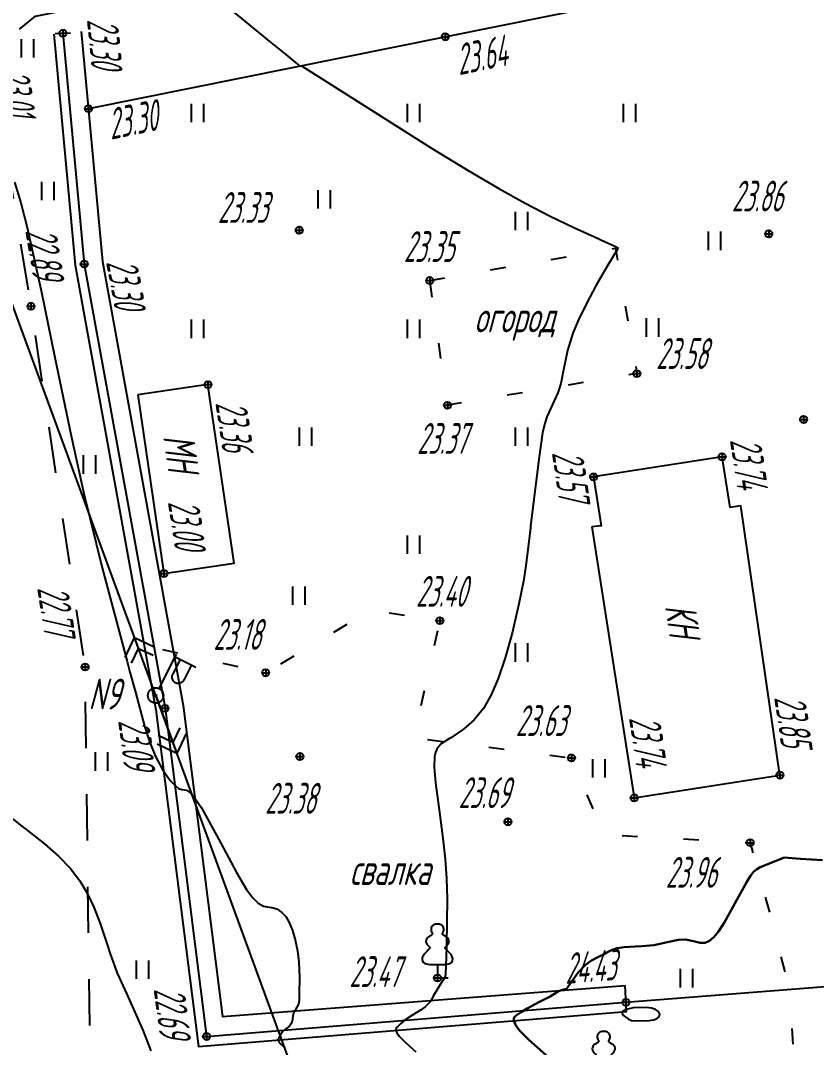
# Model space of a CAD drawing. Extents: x 1233805 to 1234355, y 654698 to 655114.
# Drawn here: x 1234226.26 to 1234252.07, y 654865.64 to 654898.95 of the extents above; entities that cross this region are included whole.
import ezdxf

# ---------------------------------------------------------------- set-up
doc = ezdxf.new("R2010")
doc.units = 0
doc.linetypes.add('ИИDash_05_15', pattern=[2, 0.5, -1.5])
doc.linetypes.add('ИИDash_15_15', pattern=[3, 1.5, -1.5])
for name, color, linetype, lineweight in [('ИИ_ГОРИЗОНТАЛИ_ОСН', 32, 'Continuous', 25), ('ИИ_ГОРИЗОНТАЛИ_УТОЛЩ', 32, 'Continuous', 30), ('ИИ_ДОРОГИ_АД', 7, 'Continuous', 25), ('ИИ_ЛЭП_ВН', 250, 'Continuous', 25), ('ИИ_ОГРАДЫ', 7, 'Continuous', 25), ('ИИ_ОТМЕТКИ', 7, 'Continuous', 25), ('ИИ_СТРОЕНИЕ', 7, 'Continuous', 25), ('ИИ_УГОДЬЯ', 7, 'Continuous', 25)]:
    doc.layers.add(name, color=color, linetype=linetype, lineweight=lineweight)
doc.styles.add('VNIPISIMPLEXCUR', font='simplex.shx', dxfattribs={"width": 0.8, "oblique": 15})
doc.styles.add('ГОСТ 2.304 КУРСИВ', font='cs_gost2304.shx', dxfattribs={"oblique": 15})
doc.linetypes.add('ИИ054741_6', pattern='A,2,-0.5,[35,3dservice.shx,S=1,R=0,X=0,Y=0],-0.5,2', length=5)
doc.linetypes.add('ИИ054751', pattern='A,2.5,[1,3dservice.shx,S=0.8,R=0,X=0,Y=0],2.5', length=5)

# ---------------------------------------------------------------- blocks, each defined once
blk = doc.blocks.new('ИИ05401')
at = {"color": 0, "linetype": 'Continuous', "lineweight": 25}
for points in [[(-0.4, 1.2), (-0.4, 0)], [(0.4, 1.2), (0.4, 0)]]:
    blk.add_lwpolyline(points, dxfattribs=at)
blk = doc.blocks.new('ИИ053881')
at = {"color": 0, "linetype": 'Continuous', "lineweight": 25}
blk.add_lwpolyline([(0, 0.875), (0.129, 0.876), (0.342, 0.878), (0.479, 0.882), (0.614, 0.891), (0.726, 0.907), (0.816, 0.94), (0.906, 1), (0.956, 1.071), (0.983, 1.151), (0.991, 1.231), (0.986, 1.295), (0.963, 1.379), (0.932, 1.445), (0.884, 1.516), (0.798, 1.61), (0.719, 1.692), (0.646, 1.766), (0.575, 1.842), (0.536, 1.889), (0.511, 1.929), (0.501, 1.967), (0.504, 1.992), (0.518, 2.017), (0.545, 2.049), (0.608, 2.115), (0.679, 2.198), (0.732, 2.29), (0.745, 2.372), (0.736, 2.444), (0.709, 2.515), (0.672, 2.575), (0.633, 2.617), (0.596, 2.646), (0.548, 2.678), (0.495, 2.709), (0.408, 2.76), (0.363, 2.789), (0.336, 2.812), (0.324, 2.831), (0.321, 2.846), (0.325, 2.865), (0.335, 2.89), (0.353, 2.928), (0.372, 2.968), (0.4, 3.034), (0.413, 3.103), (0.412, 3.19), (0.398, 3.247), (0.363, 3.319), (0.32, 3.377), (0.284, 3.414), (0.246, 3.444), (0.181, 3.476), (0.125, 3.489), (0.07, 3.496), (0, 3.5), (-0.07, 3.496), (-0.125, 3.489), (-0.181, 3.476), (-0.246, 3.444), (-0.284, 3.414), (-0.32, 3.377), (-0.363, 3.319), (-0.398, 3.247), (-0.412, 3.19), (-0.413, 3.103), (-0.4, 3.034), (-0.372, 2.968), (-0.353, 2.928), (-0.335, 2.89), (-0.325, 2.865), (-0.321, 2.846), (-0.324, 2.831), (-0.336, 2.812), (-0.363, 2.789), (-0.408, 2.76), (-0.495, 2.709), (-0.548, 2.678), (-0.596, 2.646), (-0.633, 2.617), (-0.672, 2.575), (-0.709, 2.515), (-0.736, 2.444), (-0.745, 2.372), (-0.732, 2.29), (-0.679, 2.198), (-0.608, 2.115), (-0.545, 2.049), (-0.518, 2.017), (-0.504, 1.992), (-0.501, 1.967), (-0.511, 1.929), (-0.536, 1.889), (-0.575, 1.842), (-0.646, 1.766), (-0.719, 1.692), (-0.798, 1.61), (-0.884, 1.516), (-0.932, 1.445), (-0.963, 1.379), (-0.986, 1.295), (-0.991, 1.231), (-0.983, 1.151), (-0.956, 1.071), (-0.906, 1), (-0.816, 0.94), (-0.726, 0.907), (-0.614, 0.891), (-0.479, 0.882), (-0.342, 0.878), (-0.129, 0.876)], close=True, dxfattribs=at)
blk.add_lwpolyline([(0, 0.875), (0, 0), (0.7, 0)], dxfattribs=at)
blk = doc.blocks.new('ИИ051141')
at = {"color": 0, "linetype": 'Continuous', "lineweight": 25, "flags": 128}
for points in [[(2.5, 0.75), (3.25, 0), (2.5, -0.75)], [(3, 1), (4, 0), (3, -1)], [(0, 0), (4, 0)]]:
    blk.add_lwpolyline(points, dxfattribs=at)
blk = doc.blocks.new('ИИ0511015')
at = {"linetype": 'Continuous', "lineweight": 25}
blk.add_hatch(color=0, dxfattribs=at).paths.add_polyline_path([(-0.05, 0, 1), (0.05, 0, 1)])
at = {"color": 0, "linetype": 'Continuous', "lineweight": 25, "flags": 128}
for points in [[(0, 0.5), (0, 3)], [(0, 2.806), (1.5, 2.806)], [(1.184, 2.806), (1.184, 1.706), (1.174, 1.617), (1.144, 1.532), (1.096, 1.456), (1.033, 1.393), (0.957, 1.345), (0.873, 1.316), (0.784, 1.306), (0.695, 1.316), (0.61, 1.345), (0.534, 1.393), (0.471, 1.456), (0.423, 1.532), (0.394, 1.617), (0.384, 1.706), (0.384, 2.806)]]:
    blk.add_lwpolyline(points, dxfattribs=at)
at = {"color": 0, "linetype": 'Continuous', "lineweight": 25}
for radius in [0.5, 0.05]:
    blk.add_circle((0, 0), radius, dxfattribs=at)
blk = doc.blocks.new('PICKET')
at = {"color": 0, "linetype": 'Continuous', "lineweight": 25}
for p, q in [((-0.23, 0), (0.23, 0)), ((0, 0.23), (0, -0.23))]:
    blk.add_line(p, q, dxfattribs=at)
blk.add_circle((0, 0), 0.23, dxfattribs=at)
at = {"color": 0, "linetype": 'Continuous', "style": 'VNIPISIMPLEXCUR', "oblique": 15, "width": 0.8}
blk.add_attdef('OTMETKA', (1.25, 0.3), '', height=2, dxfattribs=at)
at = {"color": 8, "linetype": 'Continuous', "style": 'VNIPISIMPLEXCUR', "oblique": 15, "width": 0.8, "flags": 1}
blk.add_attdef('NOMER', (1.25, -2.7), '', height=2, dxfattribs=at)

msp = doc.modelspace()

# ---------------------------------------------------------------- linework, layer by layer
at = {"layer": 'ИИ_ГОРИЗОНТАЛИ_ОСН', "flags": 128}
for points, elevation in [([(1234232.829, 654899.501), (1234233.542, 654898.913), (1234234.272, 654898.317), (1234234.859, 654897.842), (1234235.06, 654897.68), (1234235.183, 654897.58), (1234235.296, 654897.489), (1234235.302, 654897.484), (1234235.319, 654897.47)], 23.5), ([(1234235.377, 654897.481), (1234236.551, 654896.729), (1234239.584, 654894.81), (1234240.779, 654894.081), (1234241.777, 654893.495), (1234242.623, 654893.023), (1234243.433, 654892.601), (1234244.199, 654892.229), (1234244.995, 654891.874), (1234245.077, 654891.838), (1234245.538, 654891.629), (1234245.617, 654891.584), (1234245.634, 654891.558), (1234245.608, 654891.513), (1234245.302, 654891.012), (1234244.93, 654890.362), (1234244.611, 654889.765), (1234244.357, 654889.243), (1234244.17, 654888.801), (1234243.994, 654888.247), (1234243.868, 654887.617), (1234243.781, 654887.176), (1234243.68, 654886.873), (1234243.507, 654886.49), (1234243.328, 654886.087), (1234243.251, 654885.847), (1234243.188, 654885.574), (1234243.064, 654884.718), (1234242.801, 654882.541), (1234242.795, 654882.496), (1234242.647, 654881.262), (1234242.574, 654880.764), (1234242.424, 654880.029), (1234242.202, 654879.074), (1234241.981, 654878.273), (1234241.755, 654877.604), (1234241.525, 654877.073), (1234241.269, 654876.636), (1234240.97, 654876.265), (1234240.629, 654875.957), (1234240.21, 654875.68), (1234240.17, 654875.656), (1234239.902, 654875.481), (1234239.823, 654875.401), (1234239.763, 654875.312), (1234239.718, 654875.203), (1234239.689, 654875.073), (1234239.673, 654874.73), (1234239.716, 654874.219), (1234239.833, 654873.347), (1234239.958, 654872.423), (1234240.032, 654871.741), (1234240.075, 654871.119), (1234240.097, 654870.46), (1234240.078, 654868.963), (1234240.077, 654868.94), (1234240.065, 654868.567), (1234240.044, 654868.027), (1234240.026, 654867.93), (1234239.962, 654867.822), (1234239.943, 654867.792), (1234239.64, 654867.302), (1234239.581, 654867.164), (1234239.582, 654867.164), (1234239.562, 654867.137), (1234239.532, 654867.105), (1234239.526, 654867.098), (1234239.386, 654866.958), (1234239.233, 654866.84), (1234238.953, 654866.67), (1234238.733, 654866.537), (1234238.591, 654866.41), (1234238.526, 654866.344), (1234238.509, 654866.331), (1234238.446, 654866.267), (1234238.432, 654866.197), (1234238.465, 654866.107), (1234238.546, 654865.995), (1234238.736, 654865.802), (1234239.081, 654865.492)], 23.5), ([(1234226.069, 654893.706), (1234226.267, 654893.031), (1234226.472, 654892.236), (1234226.94, 654890.137), (1234227.376, 654888.017), (1234227.901, 654885.475), (1234228.316, 654883.605), (1234228.91, 654881.189), (1234229.715, 654878.157), (1234229.808, 654877.814), (1234229.983, 654877.163), (1234230.285, 654876.061), (1234230.454, 654875.523), (1234230.641, 654875.07), (1234230.867, 654874.652), (1234231.114, 654874.299), (1234231.233, 654874.173), (1234231.27, 654874.135), (1234231.276, 654874.129), (1234231.383, 654874.038), (1234231.488, 654874.007), (1234231.514, 654874.006), (1234231.644, 654873.981), (1234231.778, 654873.88), (1234231.939, 654873.69), (1234232.125, 654873.408), (1234232.754, 654872.26), (1234233.263, 654871.311), (1234233.593, 654870.758), (1234233.791, 654870.489), (1234233.971, 654870.311), (1234234.135, 654870.217), (1234234.323, 654870.184), (1234234.406, 654870.177), (1234234.571, 654870.127), (1234234.723, 654870.026), (1234234.859, 654869.879), (1234234.975, 654869.686), (1234235.078, 654869.434), (1234235.166, 654869.125), (1234235.237, 654868.773), (1234235.283, 654868.403), (1234235.308, 654867.921), (1234235.298, 654867.361), (1234235.295, 654867.294), (1234235.292, 654867.162), (1234235.274, 654867.035), (1234235.172, 654866.867), (1234235.157, 654866.846), (1234235.117, 654866.755), (1234235.096, 654866.649), (1234235.064, 654866.485), (1234235.027, 654866.386), (1234234.968, 654866.32), (1234234.906, 654866.277), (1234234.774, 654866.172), (1234234.693, 654866.045), (1234234.651, 654865.972), (1234234.634, 654865.949), (1234234.604, 654865.882), (1234234.649, 654865.801), (1234234.858, 654865.601)], 23), ([(1234225.66, 654873.324), (1234226.356, 654872.77), (1234226.434, 654872.712), (1234227.04, 654872.24), (1234227.494, 654871.839), (1234227.876, 654871.438), (1234228.184, 654871.037), (1234228.422, 654870.641), (1234228.642, 654870.182), (1234228.846, 654869.66), (1234229.074, 654868.972), (1234229.169, 654868.675), (1234229.398, 654868.047), (1234229.704, 654867.359), (1234229.792, 654867.167), (1234230.224, 654866.194), (1234230.489, 654865.523)], 22.5)]:
    msp.add_lwpolyline(points, dxfattribs=dict(at, elevation=elevation))
at = {"layer": 'ИИ_ГОРИЗОНТАЛИ_ОСН', "elevation": 24.5, "flags": 128}
msp.add_lwpolyline([(1234245.972, 654866.556), (1234246.07, 654866.514), (1234246.241, 654866.502), (1234246.645, 654866.507), (1234246.785, 654866.527), (1234246.887, 654866.56), (1234246.97, 654866.625), (1234246.993, 654866.711), (1234246.952, 654866.797), (1234246.857, 654866.865), (1234246.727, 654866.905), (1234246.554, 654866.928), (1234246.131, 654866.918), (1234245.861, 654866.857), (1234245.789, 654866.813), (1234245.764, 654866.762), (1234245.777, 654866.719), (1234245.816, 654866.67), (1234245.972, 654866.556)], close=True, dxfattribs=at)
at = {"layer": 'ИИ_ГОРИЗОНТАЛИ_УТОЛЩ', "elevation": 24, "flags": 128}
msp.add_lwpolyline([(1234252.27, 654871.715), (1234251.56, 654871.757), (1234251.546, 654871.758), (1234251.024, 654871.793), (1234251.024, 654871.793), (1234251.024, 654871.793), (1234250.872, 654871.736), (1234250.252, 654871.481), (1234250.123, 654871.41), (1234250.029, 654871.328), (1234249.934, 654871.204), (1234249.813, 654871.006), (1234249.546, 654870.52), (1234249.078, 654869.681), (1234248.897, 654869.401), (1234248.743, 654869.211), (1234248.602, 654869.091), (1234248.462, 654869.032), (1234248.306, 654869.029), (1234248.084, 654869.081), (1234247.824, 654869.14), (1234247.596, 654869.132), (1234247.283, 654869.06), (1234247.146, 654869.025), (1234246.799, 654868.958), (1234246.411, 654868.922), (1234246.197, 654868.912), (1234245.837, 654868.893), (1234245.611, 654868.86), (1234245.448, 654868.807), (1234245.272, 654868.711), (1234245.146, 654868.639), (1234245.022, 654868.581), (1234244.776, 654868.458), (1234244.587, 654868.321), (1234244.345, 654868.063), (1234244.077, 654867.694), (1234244.021, 654867.608), (1234243.98, 654867.548), (1234243.946, 654867.531), (1234243.916, 654867.523), (1234243.741, 654867.468), (1234243.643, 654867.413), (1234243.435, 654867.293), (1234243.095, 654867.115), (1234242.692, 654866.903), (1234242.491, 654866.777), (1234242.401, 654866.717), (1234242.391, 654866.711), (1234242.284, 654866.624), (1234242.262, 654866.573), (1234242.259, 654866.514), (1234242.312, 654866.369), (1234242.444, 654866.189), (1234242.75, 654865.88), (1234243.305, 654865.384)], dxfattribs=at)
at = {"layer": 'ИИ_ДОРОГИ_АД', "flags": 128}
msp.add_lwpolyline([(1234248.944, 654909.204), (1234249.851, 654909.396), (1234251.607, 654900.754), (1234228.462, 654896.087)], dxfattribs=at)
at = {"layer": 'ИИ_ДОРОГИ_АД', "linetype": 'ИИDash_15_15', "flags": 128}
msp.add_lwpolyline([(1234204.633, 654725.364), (1234205.33, 654727.179), (1234209.72, 654739.854), (1234214.061, 654751.783), (1234220.686, 654773.379), (1234222.108, 654788.456), (1234223.692, 654798.595), (1234223.781, 654800.56), (1234224.768, 654811.23), (1234226.095, 654823.988), (1234228.587, 654862.845), (1234228.532, 654864.461), (1234228.354, 654877.978), (1234226.599, 654889.68), (1234225.273, 654897.871), (1234226.746, 654899.093), (1234227.715, 654899.282)], dxfattribs=at)
at = {"layer": 'ИИ_ЛЭП_ВН', "flags": 128}
msp.add_lwpolyline([(1234249.351, 654825.911), (1234230.643, 654877.053), (1234219.422, 654907.631), (1234196.274, 654950.12), (1234161.978, 654934.825)], dxfattribs=at)
at = {"layer": 'ИИ_ОГРАДЫ'}
for points in [[(1234227.335, 654898.509), (1234228.027, 654891.007), (1234230.65, 654876.593), (1234232.03, 654865.67), (1234245.913, 654866.797), (1234245.866, 654867.641)], [(1234228.231, 654898.591), (1234228.919, 654891.129), (1234231.539, 654876.73), (1234232.815, 654866.637), (1234245.866, 654867.641)]]:
    msp.add_lwpolyline(points, dxfattribs=at)
at = {"layer": 'ИИ_ОГРАДЫ', "flags": 128}
msp.add_lwpolyline([(1234227.384, 654898.526), (1234227.884, 654898.546)], dxfattribs=at)
at = {"layer": 'ИИ_ОГРАДЫ', "linetype": 'ИИ054741_6'}
msp.add_lwpolyline([(1234227.634, 654898.536), (1234228.324, 654891.048), (1234230.946, 654876.638), (1234232.292, 654865.992), (1234245.895, 654867.101)], dxfattribs=at)
at = {"layer": 'ИИ_ОГРАДЫ', "linetype": 'ИИ054751', "flags": 128}
msp.add_lwpolyline([(1234245.895, 654867.101), (1234256.492, 654867.941)], dxfattribs=at)
at = {"layer": 'ИИ_СТРОЕНИЕ'}
for points in [[(1234230.061, 654886.803), (1234230.909, 654881.01), (1234233.186, 654881.343), (1234232.339, 654887.136)], [(1234244.792, 654882.519), (1234246.162, 654873.732), (1234250.888, 654874.469), (1234249.622, 654883.205), (1234249.27, 654883.155), (1234249.014, 654884.794), (1234244.844, 654884.143), (1234245.09, 654882.561)]]:
    msp.add_lwpolyline(points, close=True, dxfattribs=at)
at = {"layer": 'ИИ_УГОДЬЯ', "linetype": 'ИИDash_05_15', "flags": 128}
msp.add_lwpolyline([(1234239.533, 654890.514), (1234245.552, 654891.561), (1234246.25, 654887.494), (1234240.108, 654886.467)], close=True, dxfattribs=at)
for points in [[(1234230.867, 654878.545), (1234234.211, 654877.79), (1234237.618, 654879.824), (1234239.859, 654879.482), (1234239.015, 654875.687), (1234244.128, 654875.028), (1234245.167, 654872.543), (1234249.921, 654872.278), (1234250.571, 654869.937), (1234251.193, 654867.521)], [(1234246.691, 654857.053), (1234251.381, 654864.838), (1234251.193, 654867.521)]]:
    msp.add_lwpolyline(points, dxfattribs=at)

# ---------------------------------------------------------------- block references
at = {"layer": 'ИИ_ЛЭП_ВН'}
for name, xscale, yscale, zscale, rotation in [('ИИ051141', 0.5, 0.5, 0.5, 110.1502514737976), ('ИИ0511015', 0.5, 0.5, 0.5, 333.3818418885469), ('ИИ051141', 0.4999999999999998, 0.4999999999999998, 0.4999999999999998, 290.0930134349671)]:
    msp.add_blockref(name, (1234230.643, 654877.053), dxfattribs=dict(at, xscale=xscale, yscale=yscale, zscale=zscale, rotation=rotation))
at = {"layer": 'ИИ_ОТМЕТКИ'}
ref = msp.add_blockref('PICKET', (1234227.634, 654898.536, 23.299), dxfattribs=dict(at, xscale=0.5, yscale=0.5, zscale=0.5))
ref.add_attrib('OTMETKA', '23.30', (1234228.413, 654898.976, 23.299), dxfattribs={"layer": '0', "color": 0, "linetype": 'Continuous', "height": 1, "rotation": 275.2666, "style": 'ГОСТ 2.304 КУРСИВ', "oblique": 15, "width": 0.65})
ref = msp.add_blockref('PICKET', (1234240.034, 654898.421, 23.637), dxfattribs=dict(at, xscale=0.5, yscale=0.5, zscale=0.5))
ref.add_attrib('OTMETKA', '23.64', (1234240.479, 654897.17, 23.637), dxfattribs={"layer": '0', "color": 0, "linetype": 'Continuous', "height": 1, "rotation": 11.4008, "style": 'ГОСТ 2.304 КУРСИВ', "oblique": 15, "width": 0.65})
ref = msp.add_blockref('PICKET', (1234225.273, 654897.871, 23.014), dxfattribs=dict(at, xscale=0.5, yscale=0.5, zscale=0.5))
ref.add_attrib('OTMETKA', '23.01', (1234225.521, 654897.278, 23.014), dxfattribs={"layer": '0', "color": 0, "linetype": 'Continuous', "height": 1, "rotation": 279.1897, "style": 'ГОСТ 2.304 КУРСИВ', "oblique": 15, "width": 0.65})
ref = msp.add_blockref('PICKET', (1234228.462, 654896.087, 23.3), dxfattribs=dict(at, xscale=0.5, yscale=0.5, zscale=0.5))
ref.add_attrib('OTMETKA', '23.30', (1234229.189, 654895.08, 23.3), dxfattribs={"layer": '0', "color": 0, "linetype": 'Continuous', "height": 1, "rotation": 11.4008, "style": 'ГОСТ 2.304 КУРСИВ', "oblique": 15, "width": 0.65})
ref = msp.add_blockref('PICKET', (1234250.525, 654892.028, 23.863), dxfattribs=dict(at, xscale=0.5, yscale=0.5, zscale=0.5))
ref.add_attrib('OTMETKA', '23.86', (1234249.325, 654892.753, 23.863), dxfattribs={"layer": '0', "color": 0, "linetype": 'Continuous', "height": 1, "style": 'ГОСТ 2.304 КУРСИВ', "oblique": 15, "width": 0.65})
ref = msp.add_blockref('PICKET', (1234235.299, 654892.147, 23.335), dxfattribs=dict(at, xscale=0.5, yscale=0.5, zscale=0.5))
ref.add_attrib('OTMETKA', '23.33', (1234232.658, 654892.382, 23.335), dxfattribs={"layer": '0', "color": 0, "linetype": 'Continuous', "height": 1, "style": 'ГОСТ 2.304 КУРСИВ', "oblique": 15, "width": 0.65})
ref = msp.add_blockref('PICKET', (1234226.599, 654889.68, 22.885), dxfattribs=dict(at, xscale=0.5, yscale=0.5, zscale=0.5))
ref.add_attrib('OTMETKA', '22.89', (1234226.413, 654892.132, 22.885), dxfattribs={"layer": '0', "color": 0, "linetype": 'Continuous', "height": 1, "rotation": 279.1897, "style": 'ГОСТ 2.304 КУРСИВ', "oblique": 15, "width": 0.65})
ref = msp.add_blockref('PICKET', (1234239.533, 654890.514, 23.353), dxfattribs=dict(at, xscale=0.5, yscale=0.5, zscale=0.5))
ref.add_attrib('OTMETKA', '23.35', (1234238.691, 654891.115, 23.353), dxfattribs={"layer": '0', "color": 0, "linetype": 'Continuous', "height": 1, "style": 'ГОСТ 2.304 КУРСИВ', "oblique": 15, "width": 0.65})
ref = msp.add_blockref('PICKET', (1234228.324, 654891.048, 23.304), dxfattribs=dict(at, xscale=0.5, yscale=0.5, zscale=0.5))
ref.add_attrib('OTMETKA', '23.30', (1234229.032, 654891.114, 23.304), dxfattribs={"layer": '0', "color": 0, "linetype": 'Continuous', "height": 1, "rotation": 280.3128, "style": 'ГОСТ 2.304 КУРСИВ', "oblique": 15, "width": 0.65})
ref = msp.add_blockref('PICKET', (1234246.25, 654887.494, 23.579), dxfattribs=dict(at, xscale=0.5, yscale=0.5, zscale=0.5))
ref.add_attrib('OTMETKA', '23.58', (1234246.875, 654887.644, 23.579), dxfattribs={"layer": '0', "color": 0, "linetype": 'Continuous', "height": 1, "style": 'ГОСТ 2.304 КУРСИВ', "oblique": 15, "width": 0.65})
ref = msp.add_blockref('PICKET', (1234232.339, 654887.136, 23.358), dxfattribs=dict(at, xscale=0.5, yscale=0.5, zscale=0.5))
ref.add_attrib('OTMETKA', '23.36', (1234232.578, 654886.539, 23.358), dxfattribs={"layer": '0', "color": 0, "linetype": 'Continuous', "height": 1, "rotation": 278.3243, "style": 'ГОСТ 2.304 КУРСИВ', "oblique": 15, "width": 0.65})
ref = msp.add_blockref('PICKET', (1234251.654, 654886.007, 23.923), dxfattribs=dict(at, xscale=0.5, yscale=0.5, zscale=0.5))
ref.add_attrib('OTMETKA', '23.92', (1234252.279, 654886.157, 23.923), dxfattribs={"layer": '0', "color": 0, "linetype": 'Continuous', "height": 1, "style": 'ГОСТ 2.304 КУРСИВ', "oblique": 15, "width": 0.65})
ref = msp.add_blockref('PICKET', (1234240.108, 654886.467, 23.373), dxfattribs=dict(at, xscale=0.5, yscale=0.5, zscale=0.5))
ref.add_attrib('OTMETKA', '23.37', (1234239.12, 654884.89, 23.373), dxfattribs={"layer": '0', "color": 0, "linetype": 'Continuous', "height": 1, "style": 'ГОСТ 2.304 КУРСИВ', "oblique": 15, "width": 0.65})
ref = msp.add_blockref('PICKET', (1234249.014, 654884.794, 23.739), dxfattribs=dict(at, xscale=0.5, yscale=0.5, zscale=0.5))
ref.add_attrib('OTMETKA', '23.74', (1234249.263, 654885.339, 23.739), dxfattribs={"layer": '0', "color": 0, "linetype": 'Continuous', "height": 1, "rotation": 278.2496, "style": 'ГОСТ 2.304 КУРСИВ', "oblique": 15, "width": 0.65})
ref = msp.add_blockref('PICKET', (1234244.844, 654884.143, 23.574), dxfattribs=dict(at, xscale=0.5, yscale=0.5, zscale=0.5))
ref.add_attrib('OTMETKA', '23.57', (1234243.491, 654884.929, 23.574), dxfattribs={"layer": '0', "color": 0, "linetype": 'Continuous', "height": 1, "rotation": 278.2496, "style": 'ГОСТ 2.304 КУРСИВ', "oblique": 15, "width": 0.65})
ref = msp.add_blockref('PICKET', (1234230.909, 654881.01, 23.002), dxfattribs=dict(at, xscale=0.5, yscale=0.5, zscale=0.5))
ref.add_attrib('OTMETKA', '23.00', (1234231.037, 654883.329, 23.002), dxfattribs={"layer": '0', "color": 0, "linetype": 'Continuous', "height": 1, "rotation": 278.3243, "style": 'ГОСТ 2.304 КУРСИВ', "oblique": 15, "width": 0.65})
ref = msp.add_blockref('PICKET', (1234239.859, 654879.482, 23.397), dxfattribs=dict(at, xscale=0.5, yscale=0.5, zscale=0.5))
ref.add_attrib('OTMETKA', '23.40', (1234239.086, 654879.931, 23.397), dxfattribs={"layer": '0', "color": 0, "linetype": 'Continuous', "height": 1, "style": 'ГОСТ 2.304 КУРСИВ', "oblique": 15, "width": 0.65})
ref = msp.add_blockref('PICKET', (1234228.354, 654877.978, 22.772), dxfattribs=dict(at, xscale=0.5, yscale=0.5, zscale=0.5))
ref.add_attrib('OTMETKA', '22.77', (1234226.798, 654880.538, 22.772), dxfattribs={"layer": '0', "color": 0, "linetype": 'Continuous', "height": 1, "rotation": 278.5311, "style": 'ГОСТ 2.304 КУРСИВ', "oblique": 15, "width": 0.65})
ref = msp.add_blockref('PICKET', (1234234.211, 654877.79, 23.178), dxfattribs=dict(at, xscale=0.5, yscale=0.5, zscale=0.5))
ref.add_attrib('OTMETKA', '23.18', (1234232.517, 654878.532, 23.178), dxfattribs={"layer": '0', "color": 0, "linetype": 'Continuous', "height": 1, "style": 'ГОСТ 2.304 КУРСИВ', "oblique": 15, "width": 0.65})
ref = msp.add_blockref('PICKET', (1234250.888, 654874.469, 23.851), dxfattribs=dict(at, xscale=0.5, yscale=0.5, zscale=0.5))
ref.add_attrib('OTMETKA', '23.85', (1234250.698, 654876.989, 23.851), dxfattribs={"layer": '0', "color": 0, "linetype": 'Continuous', "height": 1, "rotation": 278.2496, "style": 'ГОСТ 2.304 КУРСИВ', "oblique": 15, "width": 0.65})
ref = msp.add_blockref('PICKET', (1234230.946, 654876.638, 23.094), dxfattribs=dict(at, xscale=0.5, yscale=0.5, zscale=0.5))
ref.add_attrib('OTMETKA', '23.09', (1234229.424, 654876.233, 23.094), dxfattribs={"layer": '0', "color": 0, "linetype": 'Continuous', "height": 1, "rotation": 277.2037, "style": 'ГОСТ 2.304 КУРСИВ', "oblique": 15, "width": 0.65})
ref = msp.add_blockref('PICKET', (1234244.128, 654875.028, 23.628), dxfattribs=dict(at, xscale=0.5, yscale=0.5, zscale=0.5))
ref.add_attrib('OTMETKA', '23.63', (1234242.32, 654875.737, 23.628), dxfattribs={"layer": '0', "color": 0, "linetype": 'Continuous', "height": 1, "style": 'ГОСТ 2.304 КУРСИВ', "oblique": 15, "width": 0.65})
ref = msp.add_blockref('PICKET', (1234246.162, 654873.732, 23.736), dxfattribs=dict(at, xscale=0.5, yscale=0.5, zscale=0.5))
ref.add_attrib('OTMETKA', '23.74', (1234245.99, 654876.324, 23.736), dxfattribs={"layer": '0', "color": 0, "linetype": 'Continuous', "height": 1, "rotation": 278.2496, "style": 'ГОСТ 2.304 КУРСИВ', "oblique": 15, "width": 0.65})
ref = msp.add_blockref('PICKET', (1234235.319, 654875.073, 23.384), dxfattribs=dict(at, xscale=0.5, yscale=0.5, zscale=0.5))
ref.add_attrib('OTMETKA', '23.38', (1234234.189, 654873.217, 23.384), dxfattribs={"layer": '0', "color": 0, "linetype": 'Continuous', "height": 1, "style": 'ГОСТ 2.304 КУРСИВ', "oblique": 15, "width": 0.65})
ref = msp.add_blockref('PICKET', (1234242.066, 654872.956, 23.692), dxfattribs=dict(at, xscale=0.5, yscale=0.5, zscale=0.5))
ref.add_attrib('OTMETKA', '23.69', (1234240.465, 654873.4, 23.692), dxfattribs={"layer": '0', "color": 0, "linetype": 'Continuous', "height": 1, "style": 'ГОСТ 2.304 КУРСИВ', "oblique": 15, "width": 0.65})
ref = msp.add_blockref('PICKET', (1234249.921, 654872.278, 23.96), dxfattribs=dict(at, xscale=0.5, yscale=0.5, zscale=0.5))
ref.add_attrib('OTMETKA', '23.96', (1234247.185, 654870.816, 23.96), dxfattribs={"layer": '0', "color": 0, "linetype": 'Continuous', "height": 1, "style": 'ГОСТ 2.304 КУРСИВ', "oblique": 15, "width": 0.65})
ref = msp.add_blockref('PICKET', (1234245.895, 654867.101, 24.426), dxfattribs=dict(at, xscale=0.5, yscale=0.5, zscale=0.5))
ref.add_attrib('OTMETKA', '24.43', (1234243.939, 654867.696, 24.426), dxfattribs={"layer": '0', "color": 0, "linetype": 'Continuous', "height": 1, "rotation": 4.4002, "style": 'ГОСТ 2.304 КУРСИВ', "oblique": 15, "width": 0.65})
ref = msp.add_blockref('PICKET', (1234239.781, 654867.89, 23.474), dxfattribs=dict(at, xscale=0.5, yscale=0.5, zscale=0.5))
ref.add_attrib('OTMETKA', '23.47', (1234236.925, 654867.594, 23.474), dxfattribs={"layer": '0', "color": 0, "linetype": 'Continuous', "height": 1, "style": 'ГОСТ 2.304 КУРСИВ', "oblique": 15, "width": 0.65})
ref = msp.add_blockref('PICKET', (1234232.292, 654865.992, 22.693), dxfattribs=dict(at, xscale=0.5, yscale=0.5, zscale=0.5))
ref.add_attrib('OTMETKA', '22.69', (1234230.577, 654867.529, 22.693), dxfattribs={"layer": '0', "color": 0, "linetype": 'Continuous', "height": 1, "rotation": 277.2037, "style": 'ГОСТ 2.304 КУРСИВ', "oblique": 15, "width": 0.65})
at = {"layer": 'ИИ_УГОДЬЯ', "xscale": 0.5, "yscale": 0.5, "zscale": 0.5}
for name, p in [('ИИ05401', (1234226.48, 654897.747)), ('ИИ05401', (1234231.999, 654895.647)), ('ИИ05401', (1234238.999, 654895.647)), ('ИИ05401', (1234245.999, 654895.647)), ('ИИ05401', (1234227.143, 654893.119)), ('ИИ05401', (1234236.1, 654892.849)), ('ИИ05401', (1234242.499, 654892.147)), ('ИИ05401', (1234248.758, 654891.5)), ('ИИ05401', (1234231.999, 654888.647)), ('ИИ05401', (1234238.999, 654888.647)), ('ИИ05401', (1234246.751, 654888.688)), ('ИИ05401', (1234235.499, 654885.147)), ('ИИ05401', (1234242.499, 654885.147)), ('ИИ05401', (1234228.486, 654884.246)), ('ИИ05401', (1234238.999, 654881.647)), ('ИИ05401', (1234235.285, 654879.993)), ('ИИ05401', (1234242.499, 654878.147)), ('ИИ05401', (1234228.885, 654874.611)), ('ИИ05401', (1234245.005, 654874.391)), ('ИИ053881', (1234239.781, 654867.89, -11.67)), ('ИИ05401', (1234230.205, 654867.861)), ('ИИ05401', (1234247.848, 654867.581)), ('ИИ053881', (1234245.172, 654864.408, -11.67))]:
    msp.add_blockref(name, p, dxfattribs=at)

# ---------------------------------------------------------------- texts
at = {"layer": 'ИИ_ЛЭП_ВН', "style": 'ГОСТ 2.304 КУРСИВ', "oblique": 15, "width": 0.8}
msp.add_text('N9', height=1, dxfattribs=at).set_placement((1234228.459, 654876.599))
at = {"layer": 'ИИ_СТРОЕНИЕ', "style": 'ГОСТ 2.304 КУРСИВ', "oblique": 15, "width": 0.8}
for s, rotation, p in [('МН', 278.3243, (1234230.879, 654885.46)), ('КН', 278.2496, (1234247.155, 654879.957))]:
    msp.add_text(s, height=1, rotation=rotation, dxfattribs=at).set_placement(p)
at = {"layer": 'ИИ_УГОДЬЯ', "style": 'ГОСТ 2.304 КУРСИВ', "oblique": 15, "width": 0.8}
for s, p in [('огород', (1234240.975, 654888.831)), ('свалка', (1234236.936, 654870.908))]:
    msp.add_text(s, height=1, dxfattribs=at).set_placement(p)

doc.saveas('drawing.dxf')
